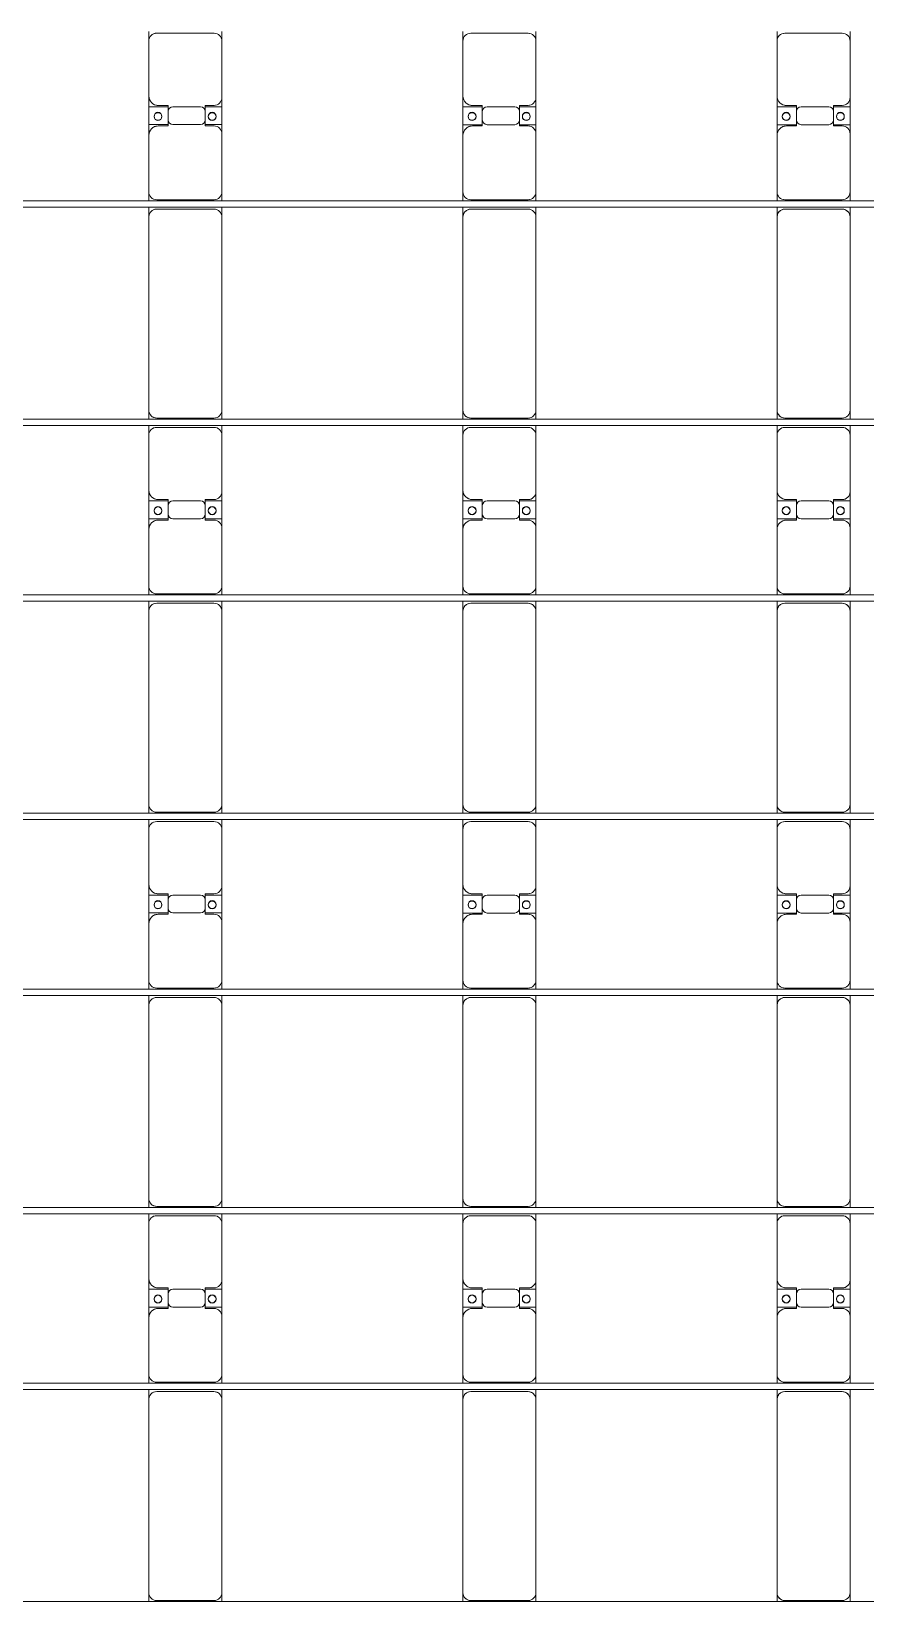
# Model space of a CAD drawing. Header units: millimetres. Extents: x -147246 to 112336, y -213734 to -86506.
# Drawn here: x -39095 to -33783, y -149785 to -139786 of the extents above; entities that cross this region are included whole.
import ezdxf

# ---------------------------------------------------------------- set-up
doc = ezdxf.new("R2010")
doc.units = ezdxf.units.MM
doc.layers.add('A-GENM', color=13, linetype='Continuous', lineweight=9)
doc.layers.add('S-BEAM', color=12, linetype='Continuous', lineweight=9)

# ---------------------------------------------------------------- blocks, each defined once
blk = doc.blocks.new('Dầm C52 - Dầm C52-18779-BỐ TRÍ KHUNG KẾT CẤU BÈ PIN 05')
at = {"layer": 'S-BEAM', "color": 1}
for p, q in [((-74474.3, 20), (74474.3, 20)), ((74474.3, -20), (-74474.3, -20))]:
    blk.add_line(p, q, dxfattribs=at)
blk = doc.blocks.new('Dầm C52 - Dầm C52-18780-BỐ TRÍ KHUNG KẾT CẤU BÈ PIN 05')
at = {"layer": 'S-BEAM', "color": 1}
for p, q in [((-74474.3, 20), (74474.3, 20)), ((74474.3, -20), (-74474.3, -20))]:
    blk.add_line(p, q, dxfattribs=at)
blk = doc.blocks.new('Dầm C52 - Dầm C52-18781-BỐ TRÍ KHUNG KẾT CẤU BÈ PIN 05')
at = {"layer": 'S-BEAM', "color": 1}
for p, q in [((-74474.3, 20), (74474.3, 20)), ((74474.3, -20), (-74474.3, -20))]:
    blk.add_line(p, q, dxfattribs=at)
blk = doc.blocks.new('Dầm C52 - Dầm C52-18782-BỐ TRÍ KHUNG KẾT CẤU BÈ PIN 05')
at = {"layer": 'S-BEAM', "color": 1}
for p, q in [((-74474.3, 20), (74474.3, 20)), ((74474.3, -20), (-74474.3, -20))]:
    blk.add_line(p, q, dxfattribs=at)
blk = doc.blocks.new('Dầm C52 - Dầm C52-18783-BỐ TRÍ KHUNG KẾT CẤU BÈ PIN 05')
at = {"layer": 'S-BEAM', "color": 1}
blk.add_line((74474.3, -20), (-74474.3, -20), dxfattribs=at)
blk = doc.blocks.new('Dai phao do pin - DẢI PHAO ĐỠ PIN-V30-BỐ TRÍ KHUNG KẾT CẤU BÈ PIN 05')
at = {"layer": 'A-GENM', "color": 7}
for p, q in [((52033.2, 241.6), (52089.7, 241.6)), ((53320.3, 241.6), (52089.7, 241.6)), ((53320.3, 241.6), (53383.2, 241.6)), ((53423.2, 241.6), (53479.7, 241.6)), ((53839.7, 241.6), (53479.7, 241.6)), ((53839.7, 241.6), (54022.2, 241.6)), ((53907.8, 241.6), (54090.3, 241.6)), ((53907.8, 118.2), (53907.8, 241.6)), ((54022.2, 241.6), (54022.2, 118.2)), ((54440.3, 241.6), (54090.3, 241.6)), ((54442.9, 241.6), (54503.2, 241.6)), ((54543.2, 241.6), (54599.7, 241.6)), ((55830.3, 241.6), (54599.7, 241.6)), ((55830.3, 241.6), (55893.2, 241.6)), ((55933.2, 241.6), (55989.7, 241.6)), ((56349.7, 241.6), (55989.7, 241.6)), ((56349.7, 241.6), (56532.2, 241.6)), ((56417.8, 241.6), (56600.3, 241.6)), ((56417.8, 118.2), (56417.8, 241.6)), ((56532.2, 241.6), (56532.2, 118.2)), ((56950.3, 241.6), (56600.3, 241.6)), ((56950.3, 241.6), (57013.2, 241.6)), ((57053.2, 241.6), (57109.7, 241.6)), ((58340.3, 241.6), (57109.7, 241.6)), ((58340.3, 241.6), (58403.2, 241.6)), ((58443.2, 241.6), (58499.7, 241.6)), ((58859.7, 241.6), (58499.7, 241.6)), ((58859.7, 241.6), (59042.2, 241.6)), ((58927.8, 241.6), (59110.3, 241.6)), ((58927.8, 118.2), (58927.8, 241.6)), ((59042.2, 241.6), (59042.2, 118.2)), ((59460.3, 241.6), (59110.3, 241.6)), ((59460.3, 241.6), (59523.2, 241.6)), ((59563.2, 241.6), (59619.7, 241.6)), ((60850.3, 241.6), (59619.7, 241.6)), ((60850.3, 241.6), (60913.2, 241.6)), ((60953.2, 241.6), (61009.7, 241.6)), ((61369.7, 241.6), (61009.7, 241.6)), ((61369.7, 241.6), (61552.2, 241.6)), ((61437.8, 241.6), (61620.3, 241.6)), ((61437.8, 118.2), (61437.8, 241.6)), ((61552.2, 241.6), (61552.2, 118.2)), ((61970.3, 241.6), (61620.3, 241.6)), ((61970.3, 241.6), (62031.7, 241.6)), ((52039.7, 191.6), (52039.7, -173.4)), ((53370.3, -173.4), (53370.3, 191.6)), ((53429.7, 191.6), (53429.7, -173.4)), ((53899.7, 118.2), (53899.7, 181.6)), ((53992.2, 118.2), (53899.7, 118.2)), ((54030.3, 118.2), (53937.8, 118.2)), ((54030.3, 181.6), (54030.3, 118.2)), ((54490.3, -173.4), (54490.3, 191.6)), ((54549.7, 191.6), (54549.7, -173.4)), ((55880.3, -173.4), (55880.3, 191.6)), ((55939.7, 191.6), (55939.7, -173.4)), ((56409.7, 118.2), (56409.7, 181.6)), ((56502.2, 118.2), (56409.7, 118.2)), ((56540.3, 118.2), (56447.8, 118.2)), ((56540.3, 181.6), (56540.3, 118.2)), ((57000.3, -173.4), (57000.3, 191.6)), ((57059.7, 191.6), (57059.7, -173.4)), ((58390.3, -173.4), (58390.3, 191.6)), ((58449.7, 191.6), (58449.7, -173.4)), ((58919.7, 118.2), (58919.7, 181.6)), ((59012.2, 118.2), (58919.7, 118.2)), ((59050.3, 118.2), (58957.8, 118.2)), ((59050.3, 181.6), (59050.3, 118.2)), ((59510.3, -173.4), (59510.3, 191.6)), ((59569.7, 191.6), (59569.7, -173.4)), ((60900.3, -173.4), (60900.3, 191.6)), ((60959.7, 191.6), (60959.7, -173.4)), ((61429.7, 118.2), (61429.7, 181.6)), ((61522.2, 118.2), (61429.7, 118.2)), ((61560.3, 118.2), (61467.8, 118.2)), ((61560.3, 181.6), (61560.3, 118.2)), ((62020.3, -173.4), (62020.3, 191.6)), ((53907.8, 88.2), (53907.8, -88.2)), ((54022.2, -88.2), (54022.2, 88.2)), ((56417.8, 88.2), (56417.8, -88.2)), ((56532.2, -88.2), (56532.2, 88.2)), ((58927.8, 88.2), (58927.8, -88.2)), ((59042.2, -88.2), (59042.2, 88.2)), ((61437.8, 88.2), (61437.8, -88.2)), ((61552.2, -88.2), (61552.2, 88.2)), ((53899.7, -173.4), (53899.7, -118.2)), ((53899.7, -118.2), (53992.2, -118.2)), ((53907.8, -223.4), (53907.8, -118.2)), ((53937.8, -118.2), (54030.3, -118.2)), ((54022.2, -118.2), (54022.2, -223.4)), ((54030.3, -118.2), (54030.3, -173.4)), ((56409.7, -173.4), (56409.7, -118.2)), ((56409.7, -118.2), (56502.2, -118.2)), ((56417.8, -223.4), (56417.8, -118.2)), ((56447.8, -118.2), (56540.3, -118.2)), ((56532.2, -118.2), (56532.2, -223.4)), ((56540.3, -118.2), (56540.3, -173.4)), ((58919.7, -173.4), (58919.7, -118.2)), ((58919.7, -118.2), (59012.2, -118.2)), ((58927.8, -223.4), (58927.8, -118.2)), ((58957.8, -118.2), (59050.3, -118.2)), ((59042.2, -118.2), (59042.2, -223.4)), ((59050.3, -118.2), (59050.3, -173.4)), ((61429.7, -173.4), (61429.7, -118.2)), ((61429.7, -118.2), (61522.2, -118.2)), ((61437.8, -223.4), (61437.8, -118.2)), ((61467.8, -118.2), (61560.3, -118.2)), ((61552.2, -118.2), (61552.2, -223.4)), ((61560.3, -118.2), (61560.3, -173.4)), ((52089.7, -223.4), (52033.2, -223.4)), ((52089.7, -223.4), (53320.3, -223.4)), ((53383.2, -223.4), (53320.3, -223.4)), ((53479.7, -223.4), (53423.2, -223.4)), ((53479.7, -223.4), (53849.7, -223.4)), ((54022.2, -223.4), (53849.7, -223.4)), ((54080.3, -223.4), (53907.8, -223.4)), ((54080.3, -223.4), (54440.3, -223.4)), ((54503.2, -223.4), (54442.9, -223.4)), ((54599.7, -223.4), (54543.2, -223.4)), ((54599.7, -223.4), (55830.3, -223.4)), ((55893.2, -223.4), (55830.3, -223.4)), ((55989.7, -223.4), (55933.2, -223.4)), ((55989.7, -223.4), (56359.7, -223.4)), ((56532.2, -223.4), (56359.7, -223.4)), ((56590.3, -223.4), (56417.8, -223.4)), ((56590.3, -223.4), (56950.3, -223.4)), ((57013.2, -223.4), (56950.3, -223.4)), ((57109.7, -223.4), (57053.2, -223.4)), ((57109.7, -223.4), (58340.3, -223.4)), ((58403.2, -223.4), (58340.3, -223.4)), ((58499.7, -223.4), (58443.2, -223.4)), ((58499.7, -223.4), (58869.7, -223.4)), ((59042.2, -223.4), (58869.7, -223.4)), ((59100.3, -223.4), (58927.8, -223.4)), ((59100.3, -223.4), (59460.3, -223.4)), ((59523.2, -223.4), (59460.3, -223.4)), ((59619.7, -223.4), (59563.2, -223.4)), ((59619.7, -223.4), (60850.3, -223.4)), ((60913.2, -223.4), (60850.3, -223.4)), ((61009.7, -223.4), (60953.2, -223.4)), ((61009.7, -223.4), (61379.7, -223.4)), ((61552.2, -223.4), (61379.7, -223.4)), ((61610.3, -223.4), (61437.8, -223.4)), ((61610.3, -223.4), (61970.3, -223.4)), ((62031.7, -223.4), (61970.3, -223.4))]:
    blk.add_line(p, q, dxfattribs=at)
for centre, radius, start, end in [((52089.7, 191.6), 50, 90, 180), ((52089.7, 191.6), 50, 105, 180), ((53320.3, 191.6), 50, 0, 90), ((53320.3, 191.6), 50, 15, 90), ((53479.7, 191.6), 50, 90, 180), ((53479.7, 191.6), 50, 135, 180), ((53839.7, 181.6), 60, 360, 90), ((53839.7, 181.6), 60, 360, 30), ((53958.6, 183.2), 25, 0, 180), ((53961.4, 183.2), 25, 360, 180), ((54090.3, 181.6), 60, 90, 180), ((54090.3, 181.6), 60, 150, 180), ((54440.3, 191.6), 50, 0, 90), ((54440.3, 191.6), 50, 0, 45), ((54599.7, 191.6), 50, 90, 180), ((54599.7, 191.6), 50, 105, 180), ((55830.3, 191.6), 50, 0, 90), ((55830.3, 191.6), 50, 15, 90), ((55989.7, 191.6), 50, 90, 180), ((55989.7, 191.6), 50, 135, 180), ((56349.7, 181.6), 60, 0, 90), ((56349.7, 181.6), 60, 0, 30), ((56468.6, 183.2), 25, 0, 180), ((56471.4, 183.2), 25, 0, 180), ((56600.3, 181.6), 60, 90, 180), ((56600.3, 181.6), 60, 150, 180), ((56950.3, 191.6), 50, 0, 90), ((56950.3, 191.6), 50, 0, 45), ((57109.7, 191.6), 50, 90, 180), ((57109.7, 191.6), 50, 105, 180), ((58340.3, 191.6), 50, 0, 90), ((58340.3, 191.6), 50, 15, 90), ((58499.7, 191.6), 50, 90, 180), ((58499.7, 191.6), 50, 135, 180), ((58859.7, 181.6), 60, 0, 90), ((58859.7, 181.6), 60, 0, 30), ((58978.6, 183.2), 25, 0, 180), ((58981.4, 183.2), 25, 360, 180), ((59110.3, 181.6), 60, 90, 180), ((59110.3, 181.6), 60, 150, 180), ((59460.3, 191.6), 50, 0, 90), ((59460.3, 191.6), 50, 0, 45), ((59619.7, 191.6), 50, 90, 180), ((59619.7, 191.6), 50, 105, 180), ((60850.3, 191.6), 50, 360, 90), ((60850.3, 191.6), 50, 15, 90), ((61009.7, 191.6), 50, 90, 180), ((61009.7, 191.6), 50, 135, 180), ((61369.7, 181.6), 60, 0, 90), ((61369.7, 181.6), 60, 0, 30), ((61488.6, 183.2), 25, 360, 180), ((61491.4, 183.2), 25, 0, 180), ((61620.3, 181.6), 60, 90, 180), ((61620.3, 181.6), 60, 150, 180), ((61970.3, 191.6), 50, 0, 90), ((61970.3, 191.6), 50, 0, 45), ((53937.8, 88.2), 30, 90, 180), ((53958.6, 183.2), 25, 180, 0), ((53961.4, 183.2), 25, 180, 360), ((53992.2, 88.2), 30, 0, 90), ((56447.8, 88.2), 30, 90, 180), ((56468.6, 183.2), 25, 180, 360), ((56471.4, 183.2), 25, 180, 0), ((56502.2, 88.2), 30, 0, 90), ((58957.8, 88.2), 30, 90, 180), ((58978.6, 183.2), 25, 180, 0), ((58981.4, 183.2), 25, 180, 360), ((59012.2, 88.2), 30, 0, 90), ((61467.8, 88.2), 30, 90, 180), ((61488.6, 183.2), 25, 180, 360), ((61491.4, 183.2), 25, 180, 0), ((61522.2, 88.2), 30, 0, 90), ((53937.8, -88.2), 30, 180, 270), ((53992.2, -88.2), 30, 270, 0), ((56447.8, -88.2), 30, 180, 270), ((56502.2, -88.2), 30, 270, 0), ((58957.8, -88.2), 30, 180, 270), ((59012.2, -88.2), 30, 270, 0), ((61467.8, -88.2), 30, 180, 270), ((61522.2, -88.2), 30, 270, 0), ((52089.7, -173.4), 50, 180, 270), ((52089.7, -173.4), 50, 180, 270), ((53320.3, -173.4), 50, 270, 0), ((53320.3, -173.4), 50, 285, 0), ((53479.7, -173.4), 50, 180, 270), ((53479.7, -173.4), 50, 180, 225), ((53849.7, -173.4), 50, 270, 360), ((53849.7, -173.4), 50, 315, 360), ((53958.6, -161.8), 25, 0, 180), ((53958.6, -161.8), 25, 180, 0), ((53961.4, -161.8), 25, 360, 180), ((53961.4, -161.8), 25, 180, 0), ((54080.3, -173.4), 50, 180, 270), ((54080.3, -173.4), 50, 180, 225), ((54440.3, -173.4), 50, 270, 0), ((54440.3, -173.4), 50, 315, 360), ((54599.7, -173.4), 50, 180, 270), ((54599.7, -173.4), 50, 180, 270), ((55830.3, -173.4), 50, 270, 0), ((55830.3, -173.4), 50, 285, 0), ((55989.7, -173.4), 50, 180, 270), ((55989.7, -173.4), 50, 180, 225), ((56359.7, -173.4), 50, 270, 0), ((56359.7, -173.4), 50, 315, 0), ((56468.6, -161.8), 25, 0, 180), ((56468.6, -161.8), 25, 180, 0), ((56471.4, -161.8), 25, 0, 180), ((56471.4, -161.8), 25, 180, 0), ((56590.3, -173.4), 50, 180, 270), ((56590.3, -173.4), 50, 180, 225), ((56950.3, -173.4), 50, 270, 0), ((56950.3, -173.4), 50, 315, 0), ((57109.7, -173.4), 50, 180, 270), ((57109.7, -173.4), 50, 180, 225), ((58340.3, -173.4), 50, 270, 0), ((58340.3, -173.4), 50, 315, 360), ((58499.7, -173.4), 50, 180, 270), ((58499.7, -173.4), 50, 180, 225), ((58869.7, -173.4), 50, 270, 0), ((58869.7, -173.4), 50, 315, 0), ((58978.6, -161.8), 25, 0, 180), ((58978.6, -161.8), 25, 180, 0), ((58981.4, -161.8), 25, 360, 180), ((58981.4, -161.8), 25, 180, 360), ((59100.3, -173.4), 50, 180, 270), ((59100.3, -173.4), 50, 180, 225), ((59460.3, -173.4), 50, 270, 0), ((59460.3, -173.4), 50, 315, 0), ((59619.7, -173.4), 50, 180, 270), ((59619.7, -173.4), 50, 180, 270), ((60850.3, -173.4), 50, 270, 360), ((60850.3, -173.4), 50, 285, 360), ((61009.7, -173.4), 50, 180, 270), ((61009.7, -173.4), 50, 180, 225), ((61379.7, -173.4), 50, 270, 0), ((61379.7, -173.4), 50, 315, 0), ((61488.6, -161.8), 25, 0, 180), ((61488.6, -161.8), 25, 180, 360), ((61491.4, -161.8), 25, 0, 180), ((61491.4, -161.8), 25, 180, 0), ((61610.3, -173.4), 50, 180, 270), ((61610.3, -173.4), 50, 180, 225), ((61970.3, -173.4), 50, 270, 0), ((61970.3, -173.4), 50, 315, 0), ((57109.7, -173.4), 50, 228.64055, 270), ((58340.3, -173.4), 50, 285, 311.36923)]:
    blk.add_arc(centre, radius, start, end, dxfattribs=at)
blk = doc.blocks.new('Dai phao do pin - DẢI PHAO ĐỠ PIN-V31-BỐ TRÍ KHUNG KẾT CẤU BÈ PIN 05')
at = {"layer": 'A-GENM', "color": 7}
for p, q in [((52033.2, 241.6), (52089.7, 241.6)), ((53320.3, 241.6), (52089.7, 241.6)), ((53320.3, 241.6), (53383.2, 241.6)), ((53423.2, 241.6), (53479.7, 241.6)), ((53839.7, 241.6), (53479.7, 241.6)), ((53839.7, 241.6), (54022.2, 241.6)), ((53907.8, 241.6), (54090.3, 241.6)), ((53907.8, 118.2), (53907.8, 241.6)), ((54022.2, 241.6), (54022.2, 118.2)), ((54440.3, 241.6), (54090.3, 241.6)), ((54442.9, 241.6), (54503.2, 241.6)), ((54543.2, 241.6), (54599.7, 241.6)), ((55830.3, 241.6), (54599.7, 241.6)), ((55830.3, 241.6), (55893.2, 241.6)), ((55933.2, 241.6), (55989.7, 241.6)), ((56349.7, 241.6), (55989.7, 241.6)), ((56349.7, 241.6), (56532.2, 241.6)), ((56417.8, 241.6), (56600.3, 241.6)), ((56417.8, 118.2), (56417.8, 241.6)), ((56532.2, 241.6), (56532.2, 118.2)), ((56950.3, 241.6), (56600.3, 241.6)), ((56950.3, 241.6), (57013.2, 241.6)), ((57053.2, 241.6), (57109.7, 241.6)), ((58340.3, 241.6), (57109.7, 241.6)), ((58340.3, 241.6), (58403.2, 241.6)), ((58443.2, 241.6), (58499.7, 241.6)), ((58859.7, 241.6), (58499.7, 241.6)), ((58859.7, 241.6), (59042.2, 241.6)), ((58927.8, 241.6), (59110.3, 241.6)), ((58927.8, 118.2), (58927.8, 241.6)), ((59042.2, 241.6), (59042.2, 118.2)), ((59460.3, 241.6), (59110.3, 241.6)), ((59460.3, 241.6), (59523.2, 241.6)), ((59563.2, 241.6), (59619.7, 241.6)), ((60850.3, 241.6), (59619.7, 241.6)), ((60850.3, 241.6), (60913.2, 241.6)), ((60953.2, 241.6), (61009.7, 241.6)), ((61369.7, 241.6), (61009.7, 241.6)), ((61369.7, 241.6), (61552.2, 241.6)), ((61437.8, 241.6), (61620.3, 241.6)), ((61437.8, 118.2), (61437.8, 241.6)), ((61552.2, 241.6), (61552.2, 118.2)), ((61970.3, 241.6), (61620.3, 241.6)), ((61970.3, 241.6), (62031.7, 241.6)), ((52039.7, 191.6), (52039.7, -173.4)), ((53370.3, -173.4), (53370.3, 191.6)), ((53429.7, 191.6), (53429.7, -173.4)), ((53899.7, 118.2), (53899.7, 181.6)), ((53992.2, 118.2), (53899.7, 118.2)), ((54030.3, 118.2), (53937.8, 118.2)), ((54030.3, 181.6), (54030.3, 118.2)), ((54490.3, -173.4), (54490.3, 191.6)), ((54549.7, 191.6), (54549.7, -173.4)), ((55880.3, -173.4), (55880.3, 191.6)), ((55939.7, 191.6), (55939.7, -173.4)), ((56409.7, 118.2), (56409.7, 181.6)), ((56502.2, 118.2), (56409.7, 118.2)), ((56540.3, 118.2), (56447.8, 118.2)), ((56540.3, 181.6), (56540.3, 118.2)), ((57000.3, -173.4), (57000.3, 191.6)), ((57059.7, 191.6), (57059.7, -173.4)), ((58390.3, -173.4), (58390.3, 191.6)), ((58449.7, 191.6), (58449.7, -173.4)), ((58919.7, 118.2), (58919.7, 181.6)), ((59012.2, 118.2), (58919.7, 118.2)), ((59050.3, 118.2), (58957.8, 118.2)), ((59050.3, 181.6), (59050.3, 118.2)), ((59510.3, -173.4), (59510.3, 191.6)), ((59569.7, 191.6), (59569.7, -173.4)), ((60900.3, -173.4), (60900.3, 191.6)), ((60959.7, 191.6), (60959.7, -173.4)), ((61429.7, 118.2), (61429.7, 181.6)), ((61522.2, 118.2), (61429.7, 118.2)), ((61560.3, 118.2), (61467.8, 118.2)), ((61560.3, 181.6), (61560.3, 118.2)), ((62020.3, -173.4), (62020.3, 191.6)), ((53907.8, 88.2), (53907.8, -88.2)), ((54022.2, -88.2), (54022.2, 88.2)), ((56417.8, 88.2), (56417.8, -88.2)), ((56532.2, -88.2), (56532.2, 88.2)), ((58927.8, 88.2), (58927.8, -88.2)), ((59042.2, -88.2), (59042.2, 88.2)), ((61437.8, 88.2), (61437.8, -88.2)), ((61552.2, -88.2), (61552.2, 88.2)), ((53899.7, -173.4), (53899.7, -118.2)), ((53899.7, -118.2), (53992.2, -118.2)), ((53907.8, -223.4), (53907.8, -118.2)), ((53937.8, -118.2), (54030.3, -118.2)), ((54022.2, -118.2), (54022.2, -223.4)), ((54030.3, -118.2), (54030.3, -173.4)), ((56409.7, -173.4), (56409.7, -118.2)), ((56409.7, -118.2), (56502.2, -118.2)), ((56417.8, -223.4), (56417.8, -118.2)), ((56447.8, -118.2), (56540.3, -118.2)), ((56532.2, -118.2), (56532.2, -223.4)), ((56540.3, -118.2), (56540.3, -173.4)), ((58919.7, -173.4), (58919.7, -118.2)), ((58919.7, -118.2), (59012.2, -118.2)), ((58927.8, -223.4), (58927.8, -118.2)), ((58957.8, -118.2), (59050.3, -118.2)), ((59042.2, -118.2), (59042.2, -223.4)), ((59050.3, -118.2), (59050.3, -173.4)), ((61429.7, -173.4), (61429.7, -118.2)), ((61429.7, -118.2), (61522.2, -118.2)), ((61437.8, -223.4), (61437.8, -118.2)), ((61467.8, -118.2), (61560.3, -118.2)), ((61552.2, -118.2), (61552.2, -223.4)), ((61560.3, -118.2), (61560.3, -173.4)), ((52089.7, -223.4), (52033.2, -223.4)), ((52089.7, -223.4), (53320.3, -223.4)), ((53383.2, -223.4), (53320.3, -223.4)), ((53479.7, -223.4), (53423.2, -223.4)), ((53479.7, -223.4), (53849.7, -223.4)), ((54022.2, -223.4), (53849.7, -223.4)), ((54080.3, -223.4), (53907.8, -223.4)), ((54080.3, -223.4), (54440.3, -223.4)), ((54503.2, -223.4), (54442.9, -223.4)), ((54599.7, -223.4), (54543.2, -223.4)), ((54599.7, -223.4), (55830.3, -223.4)), ((55893.2, -223.4), (55830.3, -223.4)), ((55989.7, -223.4), (55933.2, -223.4)), ((55989.7, -223.4), (56359.7, -223.4)), ((56532.2, -223.4), (56359.7, -223.4)), ((56590.3, -223.4), (56417.8, -223.4)), ((56590.3, -223.4), (56950.3, -223.4)), ((57013.2, -223.4), (56950.3, -223.4)), ((57109.7, -223.4), (57053.2, -223.4)), ((57109.7, -223.4), (58340.3, -223.4)), ((58403.2, -223.4), (58340.3, -223.4)), ((58499.7, -223.4), (58443.2, -223.4)), ((58499.7, -223.4), (58869.7, -223.4)), ((59042.2, -223.4), (58869.7, -223.4)), ((59100.3, -223.4), (58927.8, -223.4)), ((59100.3, -223.4), (59460.3, -223.4)), ((59523.2, -223.4), (59460.3, -223.4)), ((59619.7, -223.4), (59563.2, -223.4)), ((59619.7, -223.4), (60850.3, -223.4)), ((60913.2, -223.4), (60850.3, -223.4)), ((61009.7, -223.4), (60953.2, -223.4)), ((61009.7, -223.4), (61379.7, -223.4)), ((61552.2, -223.4), (61379.7, -223.4)), ((61610.3, -223.4), (61437.8, -223.4)), ((61610.3, -223.4), (61970.3, -223.4)), ((62031.7, -223.4), (61970.3, -223.4))]:
    blk.add_line(p, q, dxfattribs=at)
for centre, radius, start, end in [((52089.7, 191.6), 50, 90, 180), ((52089.7, 191.6), 50, 105, 180), ((53320.3, 191.6), 50, 0, 90), ((53320.3, 191.6), 50, 15, 90), ((53479.7, 191.6), 50, 90, 180), ((53479.7, 191.6), 50, 135, 180), ((53839.7, 181.6), 60, 360, 90), ((53839.7, 181.6), 60, 360, 30), ((53958.6, 183.2), 25, 0, 180), ((53961.4, 183.2), 25, 360, 180), ((54090.3, 181.6), 60, 90, 180), ((54090.3, 181.6), 60, 150, 180), ((54440.3, 191.6), 50, 0, 90), ((54440.3, 191.6), 50, 0, 45), ((54599.7, 191.6), 50, 90, 180), ((54599.7, 191.6), 50, 105, 180), ((55830.3, 191.6), 50, 0, 90), ((55830.3, 191.6), 50, 15, 90), ((55989.7, 191.6), 50, 90, 180), ((55989.7, 191.6), 50, 135, 180), ((56349.7, 181.6), 60, 0, 90), ((56349.7, 181.6), 60, 0, 30), ((56468.6, 183.2), 25, 0, 180), ((56471.4, 183.2), 25, 0, 180), ((56600.3, 181.6), 60, 90, 180), ((56600.3, 181.6), 60, 150, 180), ((56950.3, 191.6), 50, 0, 90), ((56950.3, 191.6), 50, 0, 45), ((57109.7, 191.6), 50, 90, 180), ((57109.7, 191.6), 50, 105, 180), ((58340.3, 191.6), 50, 0, 90), ((58340.3, 191.6), 50, 15, 90), ((58499.7, 191.6), 50, 90, 180), ((58499.7, 191.6), 50, 135, 180), ((58859.7, 181.6), 60, 0, 90), ((58859.7, 181.6), 60, 0, 30), ((58978.6, 183.2), 25, 0, 180), ((58981.4, 183.2), 25, 360, 180), ((59110.3, 181.6), 60, 90, 180), ((59110.3, 181.6), 60, 150, 180), ((59460.3, 191.6), 50, 0, 90), ((59460.3, 191.6), 50, 0, 45), ((59619.7, 191.6), 50, 90, 180), ((59619.7, 191.6), 50, 105, 180), ((60850.3, 191.6), 50, 360, 90), ((60850.3, 191.6), 50, 15, 90), ((61009.7, 191.6), 50, 90, 180), ((61009.7, 191.6), 50, 135, 180), ((61369.7, 181.6), 60, 0, 90), ((61369.7, 181.6), 60, 0, 30), ((61488.6, 183.2), 25, 360, 180), ((61491.4, 183.2), 25, 0, 180), ((61620.3, 181.6), 60, 90, 180), ((61620.3, 181.6), 60, 150, 180), ((61970.3, 191.6), 50, 0, 90), ((61970.3, 191.6), 50, 0, 45), ((53937.8, 88.2), 30, 90, 180), ((53958.6, 183.2), 25, 180, 0), ((53961.4, 183.2), 25, 180, 360), ((53992.2, 88.2), 30, 0, 90), ((56447.8, 88.2), 30, 90, 180), ((56468.6, 183.2), 25, 180, 360), ((56471.4, 183.2), 25, 180, 0), ((56502.2, 88.2), 30, 0, 90), ((58957.8, 88.2), 30, 90, 180), ((58978.6, 183.2), 25, 180, 0), ((58981.4, 183.2), 25, 180, 360), ((59012.2, 88.2), 30, 0, 90), ((61467.8, 88.2), 30, 90, 180), ((61488.6, 183.2), 25, 180, 360), ((61491.4, 183.2), 25, 180, 0), ((61522.2, 88.2), 30, 0, 90), ((53937.8, -88.2), 30, 180, 270), ((53992.2, -88.2), 30, 270, 0), ((56447.8, -88.2), 30, 180, 270), ((56502.2, -88.2), 30, 270, 0), ((58957.8, -88.2), 30, 180, 270), ((59012.2, -88.2), 30, 270, 0), ((61467.8, -88.2), 30, 180, 270), ((61522.2, -88.2), 30, 270, 0), ((52089.7, -173.4), 50, 180, 270), ((52089.7, -173.4), 50, 180, 270), ((53320.3, -173.4), 50, 270, 0), ((53320.3, -173.4), 50, 285, 0), ((53479.7, -173.4), 50, 180, 270), ((53479.7, -173.4), 50, 180, 225), ((53849.7, -173.4), 50, 270, 360), ((53849.7, -173.4), 50, 315, 360), ((53958.6, -161.8), 25, 0, 180), ((53958.6, -161.8), 25, 180, 0), ((53961.4, -161.8), 25, 360, 180), ((53961.4, -161.8), 25, 180, 0), ((54080.3, -173.4), 50, 180, 270), ((54080.3, -173.4), 50, 180, 225), ((54440.3, -173.4), 50, 270, 0), ((54440.3, -173.4), 50, 315, 360), ((54599.7, -173.4), 50, 180, 270), ((54599.7, -173.4), 50, 180, 270), ((55830.3, -173.4), 50, 270, 0), ((55830.3, -173.4), 50, 285, 0), ((55989.7, -173.4), 50, 180, 270), ((55989.7, -173.4), 50, 180, 225), ((56359.7, -173.4), 50, 270, 0), ((56359.7, -173.4), 50, 315, 0), ((56468.6, -161.8), 25, 0, 180), ((56468.6, -161.8), 25, 180, 0), ((56471.4, -161.8), 25, 0, 180), ((56471.4, -161.8), 25, 180, 0), ((56590.3, -173.4), 50, 180, 270), ((56590.3, -173.4), 50, 180, 225), ((56950.3, -173.4), 50, 270, 0), ((56950.3, -173.4), 50, 315, 0), ((57109.7, -173.4), 50, 180, 270), ((57109.7, -173.4), 50, 180, 270), ((58340.3, -173.4), 50, 270, 0), ((58340.3, -173.4), 50, 285, 360), ((58499.7, -173.4), 50, 180, 270), ((58499.7, -173.4), 50, 180, 225), ((58869.7, -173.4), 50, 270, 0), ((58869.7, -173.4), 50, 315, 0), ((58978.6, -161.8), 25, 0, 180), ((58978.6, -161.8), 25, 180, 0), ((58981.4, -161.8), 25, 360, 180), ((58981.4, -161.8), 25, 180, 360), ((59100.3, -173.4), 50, 180, 270), ((59100.3, -173.4), 50, 180, 225), ((59460.3, -173.4), 50, 270, 0), ((59460.3, -173.4), 50, 315, 0), ((59619.7, -173.4), 50, 180, 270), ((59619.7, -173.4), 50, 180, 270), ((60850.3, -173.4), 50, 270, 360), ((60850.3, -173.4), 50, 285, 360), ((61009.7, -173.4), 50, 180, 270), ((61009.7, -173.4), 50, 180, 225), ((61379.7, -173.4), 50, 270, 0), ((61379.7, -173.4), 50, 315, 0), ((61488.6, -161.8), 25, 0, 180), ((61488.6, -161.8), 25, 180, 360), ((61491.4, -161.8), 25, 0, 180), ((61491.4, -161.8), 25, 180, 0), ((61610.3, -173.4), 50, 180, 270), ((61610.3, -173.4), 50, 180, 225), ((61970.3, -173.4), 50, 270, 0), ((61970.3, -173.4), 50, 315, 0)]:
    blk.add_arc(centre, radius, start, end, dxfattribs=at)
blk = doc.blocks.new('Dai phao do pin - DẢI PHAO ĐỠ PIN-V32-BỐ TRÍ KHUNG KẾT CẤU BÈ PIN 05')
at = {"layer": 'A-GENM', "color": 7}
for p, q in [((52033.2, 241.6), (52089.7, 241.6)), ((53320.3, 241.6), (52089.7, 241.6)), ((53320.3, 241.6), (53383.2, 241.6)), ((53423.2, 241.6), (53479.7, 241.6)), ((53839.7, 241.6), (53479.7, 241.6)), ((53839.7, 241.6), (54022.2, 241.6)), ((53907.8, 241.6), (54090.3, 241.6)), ((53907.8, 118.2), (53907.8, 241.6)), ((54022.2, 241.6), (54022.2, 118.2)), ((54440.3, 241.6), (54090.3, 241.6)), ((54443, 241.6), (54503.2, 241.6)), ((54543.2, 241.6), (54599.7, 241.6)), ((55830.3, 241.6), (54599.7, 241.6)), ((55830.3, 241.6), (55893.2, 241.6)), ((55933.2, 241.6), (55989.7, 241.6)), ((56349.7, 241.6), (55989.7, 241.6)), ((56349.7, 241.6), (56532.2, 241.6)), ((56417.8, 241.6), (56600.3, 241.6)), ((56417.8, 118.2), (56417.8, 241.6)), ((56532.2, 241.6), (56532.2, 118.2)), ((56950.3, 241.6), (56600.3, 241.6)), ((56950.3, 241.6), (57013.2, 241.6)), ((57053.2, 241.6), (57109.7, 241.6)), ((58340.3, 241.6), (57109.7, 241.6)), ((58340.3, 241.6), (58403.2, 241.6)), ((58443.2, 241.6), (58499.7, 241.6)), ((58859.7, 241.6), (58499.7, 241.6)), ((58859.7, 241.6), (59042.2, 241.6)), ((58927.8, 241.6), (59110.3, 241.6)), ((58927.8, 118.2), (58927.8, 241.6)), ((59042.2, 241.6), (59042.2, 118.2)), ((59460.3, 241.6), (59110.3, 241.6)), ((59460.3, 241.6), (59523.2, 241.6)), ((59563.2, 241.6), (59619.7, 241.6)), ((60850.3, 241.6), (59619.7, 241.6)), ((60850.3, 241.6), (60913.2, 241.6)), ((60953.2, 241.6), (61009.7, 241.6)), ((61369.7, 241.6), (61009.7, 241.6)), ((61369.7, 241.6), (61552.2, 241.6)), ((61437.8, 241.6), (61620.3, 241.6)), ((61437.8, 118.2), (61437.8, 241.6)), ((61552.2, 241.6), (61552.2, 118.2)), ((61970.3, 241.6), (61620.3, 241.6)), ((61970.3, 241.6), (62031.7, 241.6)), ((52039.7, 191.6), (52039.7, -173.4)), ((53370.3, -173.4), (53370.3, 191.6)), ((53429.7, 191.6), (53429.7, -173.4)), ((53899.7, 118.2), (53899.7, 181.6)), ((53992.2, 118.2), (53899.7, 118.2)), ((54030.3, 118.2), (53937.8, 118.2)), ((54030.3, 181.6), (54030.3, 118.2)), ((54490.3, -173.4), (54490.3, 191.6)), ((54549.7, 191.6), (54549.7, -173.4)), ((55880.3, -173.4), (55880.3, 191.6)), ((55939.7, 191.6), (55939.7, -173.4)), ((56409.7, 118.2), (56409.7, 181.6)), ((56502.2, 118.2), (56409.7, 118.2)), ((56540.3, 118.2), (56447.8, 118.2)), ((56540.3, 181.6), (56540.3, 118.2)), ((57000.3, -173.4), (57000.3, 191.6)), ((57059.7, 191.6), (57059.7, -173.4)), ((58390.3, -173.4), (58390.3, 191.6)), ((58449.7, 191.6), (58449.7, -173.4)), ((58919.7, 118.2), (58919.7, 181.6)), ((59012.2, 118.2), (58919.7, 118.2)), ((59050.3, 118.2), (58957.8, 118.2)), ((59050.3, 181.6), (59050.3, 118.2)), ((59510.3, -173.4), (59510.3, 191.6)), ((59569.7, 191.6), (59569.7, -173.4)), ((60900.3, -173.4), (60900.3, 191.6)), ((60959.7, 191.6), (60959.7, -173.4)), ((61429.7, 118.2), (61429.7, 181.6)), ((61522.2, 118.2), (61429.7, 118.2)), ((61560.3, 118.2), (61467.8, 118.2)), ((61560.3, 181.6), (61560.3, 118.2)), ((62020.3, -173.4), (62020.3, 191.6)), ((53907.8, 88.2), (53907.8, -88.2)), ((54022.2, -88.2), (54022.2, 88.2)), ((56417.8, 88.2), (56417.8, -88.2)), ((56532.2, -88.2), (56532.2, 88.2)), ((58927.8, 88.2), (58927.8, -88.2)), ((59042.2, -88.2), (59042.2, 88.2)), ((61437.8, 88.2), (61437.8, -88.2)), ((61552.2, -88.2), (61552.2, 88.2)), ((53899.7, -173.4), (53899.7, -118.2)), ((53899.7, -118.2), (53992.2, -118.2)), ((53907.8, -223.4), (53907.8, -118.2)), ((53937.8, -118.2), (54030.3, -118.2)), ((54022.2, -118.2), (54022.2, -223.4)), ((54030.3, -118.2), (54030.3, -173.4)), ((56409.7, -173.4), (56409.7, -118.2)), ((56409.7, -118.2), (56502.2, -118.2)), ((56417.8, -223.4), (56417.8, -118.2)), ((56447.8, -118.2), (56540.3, -118.2)), ((56532.2, -118.2), (56532.2, -223.4)), ((56540.3, -118.2), (56540.3, -173.4)), ((58919.7, -173.4), (58919.7, -118.2)), ((58919.7, -118.2), (59012.2, -118.2)), ((58927.8, -223.4), (58927.8, -118.2)), ((58957.8, -118.2), (59050.3, -118.2)), ((59042.2, -118.2), (59042.2, -223.4)), ((59050.3, -118.2), (59050.3, -173.4)), ((61429.7, -173.4), (61429.7, -118.2)), ((61429.7, -118.2), (61522.2, -118.2)), ((61437.8, -223.4), (61437.8, -118.2)), ((61467.8, -118.2), (61560.3, -118.2)), ((61552.2, -118.2), (61552.2, -223.4)), ((61560.3, -118.2), (61560.3, -173.4)), ((52089.7, -223.4), (52033.2, -223.4)), ((52089.7, -223.4), (53320.3, -223.4)), ((53383.2, -223.4), (53320.3, -223.4)), ((53479.7, -223.4), (53423.2, -223.4)), ((53479.7, -223.4), (53849.7, -223.4)), ((54022.2, -223.4), (53849.7, -223.4)), ((54080.3, -223.4), (53907.8, -223.4)), ((54080.3, -223.4), (54440.3, -223.4)), ((54503.2, -223.4), (54443, -223.4)), ((54599.7, -223.4), (54543.2, -223.4)), ((54599.7, -223.4), (55830.3, -223.4)), ((55893.2, -223.4), (55830.3, -223.4)), ((55989.7, -223.4), (55933.2, -223.4)), ((55989.7, -223.4), (56359.7, -223.4)), ((56532.2, -223.4), (56359.7, -223.4)), ((56590.3, -223.4), (56417.8, -223.4)), ((56590.3, -223.4), (56950.3, -223.4)), ((57013.2, -223.4), (56950.3, -223.4)), ((57109.7, -223.4), (57053.2, -223.4)), ((57109.7, -223.4), (58340.3, -223.4)), ((58403.2, -223.4), (58340.3, -223.4)), ((58499.7, -223.4), (58443.2, -223.4)), ((58499.7, -223.4), (58869.7, -223.4)), ((59042.2, -223.4), (58869.7, -223.4)), ((59100.3, -223.4), (58927.8, -223.4)), ((59100.3, -223.4), (59460.3, -223.4)), ((59523.2, -223.4), (59460.3, -223.4)), ((59619.7, -223.4), (59563.2, -223.4)), ((59619.7, -223.4), (60850.3, -223.4)), ((60913.2, -223.4), (60850.3, -223.4)), ((61009.7, -223.4), (60953.2, -223.4)), ((61009.7, -223.4), (61379.7, -223.4)), ((61552.2, -223.4), (61379.7, -223.4)), ((61610.3, -223.4), (61437.8, -223.4)), ((61610.3, -223.4), (61970.3, -223.4)), ((62031.7, -223.4), (61970.3, -223.4))]:
    blk.add_line(p, q, dxfattribs=at)
for centre, radius, start, end in [((52089.7, 191.6), 50, 90, 180), ((52089.7, 191.6), 50, 105, 180), ((53320.3, 191.6), 50, 0, 90), ((53320.3, 191.6), 50, 15, 90), ((53479.7, 191.6), 50, 90, 180), ((53479.7, 191.6), 50, 135, 180), ((53839.7, 181.6), 60, 360, 90), ((53839.7, 181.6), 60, 360, 30), ((53958.6, 183.2), 25, 0, 180), ((53961.4, 183.2), 25, 360, 180), ((54090.3, 181.6), 60, 90, 180), ((54090.3, 181.6), 60, 150, 180), ((54440.3, 191.6), 50, 0, 90), ((54440.3, 191.6), 50, 0, 45), ((54599.7, 191.6), 50, 90, 180), ((54599.7, 191.6), 50, 105, 180), ((55830.3, 191.6), 50, 0, 90), ((55830.3, 191.6), 50, 15, 90), ((55989.7, 191.6), 50, 90, 180), ((55989.7, 191.6), 50, 135, 180), ((56349.7, 181.6), 60, 0, 90), ((56349.7, 181.6), 60, 0, 30), ((56468.6, 183.2), 25, 0, 180), ((56471.4, 183.2), 25, 0, 180), ((56600.3, 181.6), 60, 90, 180), ((56600.3, 181.6), 60, 150, 180), ((56950.3, 191.6), 50, 0, 90), ((56950.3, 191.6), 50, 0, 45), ((57109.7, 191.6), 50, 90, 180), ((57109.7, 191.6), 50, 105, 180), ((58340.3, 191.6), 50, 0, 90), ((58340.3, 191.6), 50, 15, 90), ((58499.7, 191.6), 50, 90, 180), ((58499.7, 191.6), 50, 135, 180), ((58859.7, 181.6), 60, 0, 90), ((58859.7, 181.6), 60, 0, 30), ((58978.6, 183.2), 25, 0, 180), ((58981.4, 183.2), 25, 360, 180), ((59110.3, 181.6), 60, 90, 180), ((59110.3, 181.6), 60, 150, 180), ((59460.3, 191.6), 50, 0, 90), ((59460.3, 191.6), 50, 0, 45), ((59619.7, 191.6), 50, 90, 180), ((59619.7, 191.6), 50, 105, 180), ((60850.3, 191.6), 50, 360, 90), ((60850.3, 191.6), 50, 15, 90), ((61009.7, 191.6), 50, 90, 180), ((61009.7, 191.6), 50, 135, 180), ((61369.7, 181.6), 60, 0, 90), ((61369.7, 181.6), 60, 0, 30), ((61488.6, 183.2), 25, 360, 180), ((61491.4, 183.2), 25, 0, 180), ((61620.3, 181.6), 60, 90, 180), ((61620.3, 181.6), 60, 150, 180), ((61970.3, 191.6), 50, 0, 90), ((61970.3, 191.6), 50, 0, 45), ((53937.8, 88.2), 30, 90, 180), ((53958.6, 183.2), 25, 180, 0), ((53961.4, 183.2), 25, 180, 360), ((53992.2, 88.2), 30, 0, 90), ((56447.8, 88.2), 30, 90, 180), ((56468.6, 183.2), 25, 180, 360), ((56471.4, 183.2), 25, 180, 0), ((56502.2, 88.2), 30, 0, 90), ((58957.8, 88.2), 30, 90, 180), ((58978.6, 183.2), 25, 180, 0), ((58981.4, 183.2), 25, 180, 360), ((59012.2, 88.2), 30, 0, 90), ((61467.8, 88.2), 30, 90, 180), ((61488.6, 183.2), 25, 180, 360), ((61491.4, 183.2), 25, 180, 0), ((61522.2, 88.2), 30, 0, 90), ((53937.8, -88.2), 30, 180, 270), ((53992.2, -88.2), 30, 270, 0), ((56447.8, -88.2), 30, 180, 270), ((56502.2, -88.2), 30, 270, 0), ((58957.8, -88.2), 30, 180, 270), ((59012.2, -88.2), 30, 270, 0), ((61467.8, -88.2), 30, 180, 270), ((61522.2, -88.2), 30, 270, 0), ((52089.7, -173.4), 50, 180, 270), ((52089.7, -173.4), 50, 180, 270), ((53320.3, -173.4), 50, 270, 0), ((53320.3, -173.4), 50, 285, 0), ((53479.7, -173.4), 50, 180, 270), ((53479.7, -173.4), 50, 180, 225), ((53849.7, -173.4), 50, 270, 360), ((53849.7, -173.4), 50, 315, 360), ((53958.6, -161.8), 25, 0, 180), ((53958.6, -161.8), 25, 180, 0), ((53961.4, -161.8), 25, 360, 180), ((53961.4, -161.8), 25, 180, 0), ((54080.3, -173.4), 50, 180, 270), ((54080.3, -173.4), 50, 180, 225), ((54440.3, -173.4), 50, 270, 0), ((54440.3, -173.4), 50, 315, 360), ((54599.7, -173.4), 50, 180, 270), ((54599.7, -173.4), 50, 180, 270), ((55830.3, -173.4), 50, 270, 0), ((55830.3, -173.4), 50, 285, 0), ((55989.7, -173.4), 50, 180, 270), ((55989.7, -173.4), 50, 180, 225), ((56359.7, -173.4), 50, 270, 0), ((56359.7, -173.4), 50, 315, 0), ((56468.6, -161.8), 25, 0, 180), ((56468.6, -161.8), 25, 180, 0), ((56471.4, -161.8), 25, 0, 180), ((56471.4, -161.8), 25, 180, 0), ((56590.3, -173.4), 50, 180, 270), ((56590.3, -173.4), 50, 180, 225), ((56950.3, -173.4), 50, 270, 0), ((56950.3, -173.4), 50, 315, 0), ((57109.7, -173.4), 50, 180, 270), ((57109.7, -173.4), 50, 180, 270), ((58340.3, -173.4), 50, 270, 0), ((58340.3, -173.4), 50, 285, 360), ((58499.7, -173.4), 50, 180, 270), ((58499.7, -173.4), 50, 180, 225), ((58869.7, -173.4), 50, 270, 0), ((58869.7, -173.4), 50, 315, 0), ((58978.6, -161.8), 25, 0, 180), ((58978.6, -161.8), 25, 180, 0), ((58981.4, -161.8), 25, 360, 180), ((58981.4, -161.8), 25, 180, 360), ((59100.3, -173.4), 50, 180, 270), ((59100.3, -173.4), 50, 180, 225), ((59460.3, -173.4), 50, 270, 0), ((59460.3, -173.4), 50, 315, 0), ((59619.7, -173.4), 50, 180, 270), ((59619.7, -173.4), 50, 180, 270), ((60850.3, -173.4), 50, 270, 360), ((60850.3, -173.4), 50, 285, 360), ((61009.7, -173.4), 50, 180, 270), ((61009.7, -173.4), 50, 180, 225), ((61379.7, -173.4), 50, 270, 0), ((61379.7, -173.4), 50, 315, 0), ((61488.6, -161.8), 25, 0, 180), ((61488.6, -161.8), 25, 180, 360), ((61491.4, -161.8), 25, 0, 180), ((61491.4, -161.8), 25, 180, 0), ((61610.3, -173.4), 50, 180, 270), ((61610.3, -173.4), 50, 180, 225), ((61970.3, -173.4), 50, 270, 0), ((61970.3, -173.4), 50, 315, 0)]:
    blk.add_arc(centre, radius, start, end, dxfattribs=at)
blk = doc.blocks.new('HOBANMONG_BEPIN 5_rvt-1-BỐ TRÍ KHUNG KẾT CẤU BÈ PIN 05')
at = {"layer": 'A-GENM', "color": 3, "lineweight": 25, "rotation": 89.99977101252024}
for name, p in [('Dai phao do pin - DẢI PHAO ĐỠ PIN-V30-BỐ TRÍ KHUNG KẾT CẤU BÈ PIN 05', (-38105.9, -201818.1)), ('Dai phao do pin - DẢI PHAO ĐỠ PIN-V31-BỐ TRÍ KHUNG KẾT CẤU BÈ PIN 05', (-36105.9, -201818.2)), ('Dai phao do pin - DẢI PHAO ĐỠ PIN-V32-BỐ TRÍ KHUNG KẾT CẤU BÈ PIN 05', (-34105.9, -201818.2))]:
    blk.add_blockref(name, p, dxfattribs=at)
at = {"layer": 'S-BEAM', "color": 3, "lineweight": 25, "rotation": 179.9997710135151}
for name, p in [('Dầm C52 - Dầm C52-18779-BỐ TRÍ KHUNG KẾT CẤU BÈ PIN 05', (-66080, -140884.9)), ('Dầm C52 - Dầm C52-18780-BỐ TRÍ KHUNG KẾT CẤU BÈ PIN 05', (-66080, -142274.9)), ('Dầm C52 - Dầm C52-18780-BỐ TRÍ KHUNG KẾT CẤU BÈ PIN 05', (-66080, -143394.9)), ('Dầm C52 - Dầm C52-18781-BỐ TRÍ KHUNG KẾT CẤU BÈ PIN 05', (-66080, -144784.9)), ('Dầm C52 - Dầm C52-18781-BỐ TRÍ KHUNG KẾT CẤU BÈ PIN 05', (-66080, -145904.9)), ('Dầm C52 - Dầm C52-18782-BỐ TRÍ KHUNG KẾT CẤU BÈ PIN 05', (-66080, -147294.9)), ('Dầm C52 - Dầm C52-18782-BỐ TRÍ KHUNG KẾT CẤU BÈ PIN 05', (-66080, -148414.9)), ('Dầm C52 - Dầm C52-18783-BỐ TRÍ KHUNG KẾT CẤU BÈ PIN 05', (-66080, -149804.9))]:
    blk.add_blockref(name, p, dxfattribs=at)

msp = doc.modelspace()

# ---------------------------------------------------------------- block references
at = {"lineweight": 5}
msp.add_blockref('HOBANMONG_BEPIN 5_rvt-1-BỐ TRÍ KHUNG KẾT CẤU BÈ PIN 05', (0, 0), dxfattribs=at)

doc.saveas('drawing.dxf')
